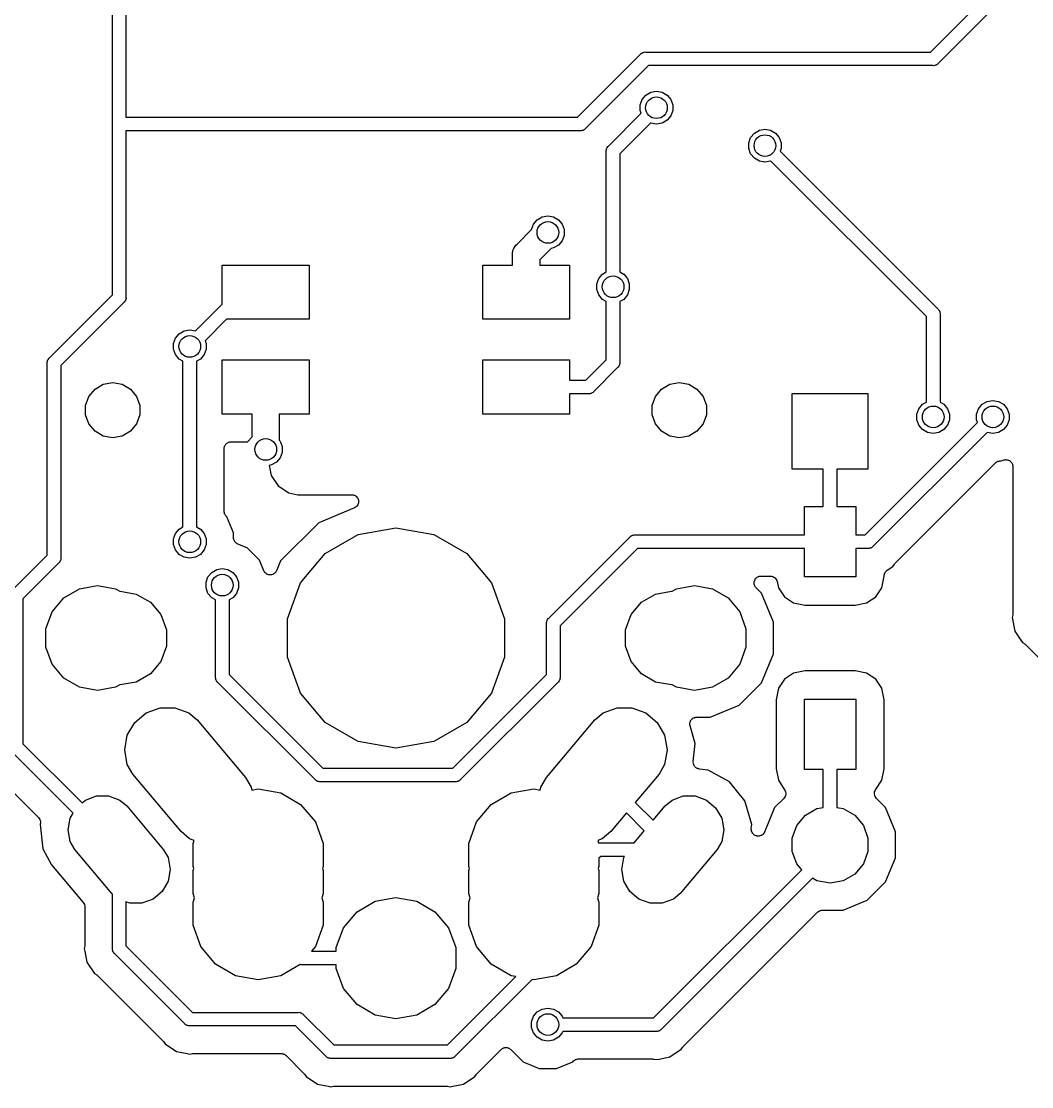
# Model space of a CAD drawing. Extents: x 61 to 194, y -153 to -61.
# Drawn here: x 101.1 to 119.71, y -118.64 to -99.01 of the extents above; entities that cross this region are included whole.
import ezdxf

# ---------------------------------------------------------------- set-up
doc = ezdxf.new("R2010")
doc.units = 0
doc.header["$MEASUREMENT"] = 0
doc.layers.add('BLACK', color=7, linetype='CONTINUOUS')

msp = doc.modelspace()

# ---------------------------------------------------------------- linework, layer by layer
at = {"layer": 'BLACK', "linetype": 'CONTINUOUS'}
for p, q in [((102.775, -100.878), (102.775, -97.2165)), ((103.025, -97.5018), (103.025, -100.775)), ((117.848, -99.575), (119.008, -98.4155)), ((119.076, -98.7003), (117.992, -99.7845)), ((111.348, -100.775), (112.508, -99.6155)), ((112.508, -99.6155), (112.518, -99.6028)), ((112.518, -99.6028), (112.533, -99.5945)), ((112.533, -99.5945), (112.546, -99.585)), ((112.546, -99.585), (112.552, -99.5835)), ((112.552, -99.5835), (112.557, -99.5807)), ((112.557, -99.5807), (112.573, -99.5778)), ((112.573, -99.5778), (112.589, -99.5736)), ((112.589, -99.5736), (112.605, -99.575)), ((112.605, -99.575), (117.848, -99.575)), ((112.652, -99.825), (111.492, -100.985)), ((117.895, -99.825), (112.652, -99.825)), ((117.911, -99.8264), (117.895, -99.825)), ((117.927, -99.8222), (117.911, -99.8264)), ((117.943, -99.8193), (117.927, -99.8222)), ((117.948, -99.8165), (117.943, -99.8193)), ((117.954, -99.815), (117.948, -99.8165)), ((117.967, -99.8055), (117.954, -99.815)), ((117.982, -99.7972), (117.967, -99.8055)), ((117.992, -99.7845), (117.982, -99.7972)), ((112.604, -100.367), (112.696, -100.314)), ((112.696, -100.314), (112.8, -100.295)), ((112.8, -100.295), (112.904, -100.314)), ((112.904, -100.314), (112.996, -100.367)), ((112.5, -100.547), (112.536, -100.448)), ((112.536, -100.448), (112.604, -100.367)), ((112.996, -100.367), (113.064, -100.448)), ((113.064, -100.448), (113.1, -100.547)), ((111.915, -101.308), (112.519, -100.704)), ((112.5, -100.653), (112.5, -100.547)), ((112.519, -100.704), (112.5, -100.653)), ((113.1, -100.653), (113.064, -100.752)), ((113.1, -100.547), (113.1, -100.653)), ((102.775, -100.889), (102.775, -100.878)), ((102.775, -100.878), (102.775, -100.878)), ((102.775, -104.048), (102.775, -100.889)), ((103.025, -100.775), (111.348, -100.775)), ((112.692, -100.884), (112.125, -101.452)), ((112.696, -100.886), (112.692, -100.884)), ((112.8, -100.905), (112.696, -100.886)), ((112.904, -100.886), (112.8, -100.905)), ((112.996, -100.833), (112.904, -100.886)), ((113.064, -100.752), (112.996, -100.833)), ((111.395, -101.025), (103.025, -101.025)), ((103.025, -101.025), (103.025, -104.095)), ((111.411, -101.026), (111.395, -101.025)), ((111.427, -101.022), (111.411, -101.026)), ((111.443, -101.019), (111.427, -101.022)), ((111.448, -101.016), (111.443, -101.019)), ((111.454, -101.015), (111.448, -101.016)), ((111.467, -101.006), (111.454, -101.015)), ((111.482, -100.997), (111.467, -101.006)), ((111.492, -100.985), (111.482, -100.997)), ((114.536, -101.148), (114.604, -101.067)), ((114.604, -101.067), (114.696, -101.014)), ((114.696, -101.014), (114.8, -100.995)), ((114.8, -100.995), (114.904, -101.014)), ((114.904, -101.014), (114.996, -101.067)), ((114.996, -101.067), (115.064, -101.148)), ((111.894, -101.333), (111.903, -101.318)), ((111.903, -101.318), (111.915, -101.308)), ((114.5, -101.247), (114.536, -101.148)), ((114.5, -101.353), (114.5, -101.247)), ((115.064, -101.148), (115.1, -101.247)), ((115.1, -101.247), (115.1, -101.353)), ((111.874, -101.389), (111.878, -101.373)), ((111.875, -101.405), (111.874, -101.389)), ((111.875, -103.626), (111.875, -101.405)), ((111.878, -101.373), (111.881, -101.357)), ((111.881, -101.357), (111.884, -101.352)), ((111.884, -101.352), (111.885, -101.346)), ((111.885, -101.346), (111.894, -101.333)), ((112.125, -101.452), (112.125, -103.626)), ((114.536, -101.452), (114.5, -101.353)), ((114.604, -101.533), (114.536, -101.452)), ((115.1, -101.353), (115.081, -101.404)), ((115.081, -101.404), (117.985, -104.308)), ((114.696, -101.586), (114.604, -101.533)), ((114.8, -101.605), (114.696, -101.586)), ((114.904, -101.586), (114.8, -101.605)), ((114.908, -101.584), (114.904, -101.586)), ((117.775, -104.452), (114.908, -101.584)), ((110.536, -102.748), (110.604, -102.667)), ((110.604, -102.667), (110.696, -102.614)), ((110.696, -102.614), (110.8, -102.595)), ((110.8, -102.595), (110.904, -102.614)), ((110.904, -102.614), (110.996, -102.667)), ((110.996, -102.667), (111.064, -102.748)), ((110.231, -103.116), (110.5, -102.846)), ((110.5, -102.846), (110.536, -102.748)), ((111.064, -102.748), (111.1, -102.847)), ((111.1, -102.847), (111.1, -102.953)), ((111.064, -103.052), (110.996, -103.133)), ((111.1, -102.953), (111.064, -103.052)), ((110.147, -103.278), (110.156, -103.246)), ((110.15, -103.311), (110.147, -103.278)), ((110.156, -103.246), (110.161, -103.213)), ((110.161, -103.213), (110.167, -103.204)), ((110.167, -103.204), (110.17, -103.193)), ((110.17, -103.193), (110.189, -103.166)), ((110.189, -103.166), (110.206, -103.137)), ((110.206, -103.137), (110.231, -103.116)), ((110.859, -103.194), (110.65, -103.404)), ((110.904, -103.186), (110.859, -103.194)), ((110.996, -103.133), (110.904, -103.186)), ((110.15, -103.5), (110.15, -103.311)), ((110.65, -103.404), (110.65, -103.5)), ((104.8, -104.223), (104.8, -103.5)), ((104.8, -103.5), (106.4, -103.5)), ((106.4, -103.5), (106.4, -104.5)), ((109.6, -104.5), (109.6, -103.5)), ((109.6, -103.5), (110.15, -103.5)), ((110.65, -103.5), (111.2, -103.5)), ((111.2, -103.5), (111.2, -104.5)), ((111.736, -103.748), (111.804, -103.667)), ((111.804, -103.667), (111.875, -103.626)), ((112.125, -103.626), (112.196, -103.667)), ((112.196, -103.667), (112.264, -103.748)), ((111.7, -103.847), (111.736, -103.748)), ((111.7, -103.953), (111.7, -103.847)), ((112.264, -103.748), (112.3, -103.847)), ((112.3, -103.847), (112.3, -103.953)), ((101.615, -105.208), (102.775, -104.048)), ((111.736, -104.052), (111.7, -103.953)), ((111.804, -104.133), (111.736, -104.052)), ((112.264, -104.052), (112.196, -104.133)), ((112.3, -103.953), (112.264, -104.052)), ((102.985, -104.192), (101.825, -105.352)), ((102.997, -104.182), (102.985, -104.192)), ((103.006, -104.167), (102.997, -104.182)), ((103.015, -104.154), (103.006, -104.167)), ((103.016, -104.148), (103.015, -104.154)), ((103.019, -104.143), (103.016, -104.148)), ((103.022, -104.127), (103.019, -104.143)), ((103.026, -104.111), (103.022, -104.127)), ((103.025, -104.095), (103.026, -104.111)), ((104.308, -104.716), (104.8, -104.223)), ((111.875, -104.174), (111.804, -104.133)), ((111.875, -105.248), (111.875, -104.174)), ((112.196, -104.133), (112.125, -104.174)), ((112.125, -104.174), (112.125, -105.295)), ((117.775, -106.026), (117.775, -104.452)), ((117.985, -104.308), (117.997, -104.318)), ((117.997, -104.318), (118.006, -104.333)), ((118.006, -104.333), (118.015, -104.346)), ((118.015, -104.346), (118.016, -104.352)), ((118.016, -104.352), (118.019, -104.357)), ((118.019, -104.357), (118.022, -104.373)), ((118.022, -104.373), (118.026, -104.389)), ((118.026, -104.389), (118.025, -104.405)), ((118.025, -104.405), (118.025, -106.026)), ((104.877, -104.5), (104.481, -104.896)), ((106.4, -104.5), (104.877, -104.5)), ((111.2, -104.5), (109.6, -104.5)), ((103.9, -104.947), (103.936, -104.848)), ((103.936, -104.848), (104.004, -104.767)), ((104.004, -104.767), (104.096, -104.714)), ((104.096, -104.714), (104.2, -104.695)), ((104.2, -104.695), (104.304, -104.714)), ((104.304, -104.714), (104.308, -104.716)), ((103.9, -105.053), (103.9, -104.947)), ((103.936, -105.152), (103.9, -105.053)), ((104.5, -105.053), (104.464, -105.152)), ((104.481, -104.896), (104.5, -104.947)), ((104.5, -104.947), (104.5, -105.053)), ((101.581, -105.257), (101.584, -105.252)), ((101.584, -105.252), (101.585, -105.246)), ((101.585, -105.246), (101.594, -105.233)), ((101.594, -105.233), (101.603, -105.218)), ((101.603, -105.218), (101.615, -105.208)), ((104.004, -105.233), (103.936, -105.152)), ((104.075, -105.274), (104.004, -105.233)), ((104.396, -105.233), (104.325, -105.274)), ((104.464, -105.152), (104.396, -105.233)), ((104.8, -106.25), (104.8, -105.25)), ((104.8, -105.25), (106.4, -105.25)), ((106.4, -105.25), (106.4, -106.25)), ((109.6, -106.25), (109.6, -105.25)), ((109.6, -105.25), (111.2, -105.25)), ((111.2, -105.25), (111.2, -105.625)), ((111.498, -105.625), (111.875, -105.248)), ((101.574, -105.289), (101.578, -105.273)), ((101.575, -105.305), (101.574, -105.289)), ((101.575, -108.848), (101.575, -105.305)), ((101.578, -105.273), (101.581, -105.257)), ((101.825, -105.352), (101.825, -108.895)), ((104.075, -108.326), (104.075, -105.274)), ((104.325, -105.274), (104.325, -108.326)), ((112.085, -105.392), (111.642, -105.835)), ((112.097, -105.382), (112.085, -105.392)), ((112.106, -105.367), (112.097, -105.382)), ((112.115, -105.354), (112.106, -105.367)), ((112.116, -105.348), (112.115, -105.354)), ((112.119, -105.343), (112.116, -105.348)), ((112.122, -105.327), (112.119, -105.343)), ((112.126, -105.311), (112.122, -105.327)), ((112.125, -105.295), (112.126, -105.311)), ((111.2, -105.625), (111.498, -105.625)), ((102.34, -105.921), (102.454, -105.786)), ((102.454, -105.786), (102.606, -105.698)), ((102.606, -105.698), (102.78, -105.667)), ((102.78, -105.667), (102.954, -105.698)), ((102.954, -105.698), (103.106, -105.786)), ((103.106, -105.786), (103.22, -105.921)), ((111.642, -105.835), (111.632, -105.847)), ((112.78, -105.921), (112.894, -105.786)), ((112.894, -105.786), (113.046, -105.698)), ((113.046, -105.698), (113.22, -105.667)), ((113.22, -105.667), (113.394, -105.698)), ((113.394, -105.698), (113.546, -105.786)), ((113.546, -105.786), (113.66, -105.921)), ((102.28, -106.087), (102.34, -105.921)), ((103.22, -105.921), (103.28, -106.087)), ((111.545, -105.875), (111.2, -105.875)), ((111.2, -105.875), (111.2, -106.25)), ((111.561, -105.876), (111.545, -105.875)), ((111.577, -105.872), (111.561, -105.876)), ((111.593, -105.869), (111.577, -105.872)), ((111.598, -105.866), (111.593, -105.869)), ((111.604, -105.865), (111.598, -105.866)), ((111.617, -105.856), (111.604, -105.865)), ((111.632, -105.847), (111.617, -105.856)), ((112.72, -106.087), (112.78, -105.921)), ((113.66, -105.921), (113.72, -106.087)), ((115.301, -107.263), (115.301, -105.867)), ((115.301, -105.867), (116.698, -105.867)), ((116.698, -105.867), (116.698, -107.263)), ((117.704, -106.067), (117.775, -106.026)), ((118.025, -106.026), (118.096, -106.067)), ((118.804, -106.067), (118.896, -106.014)), ((118.896, -106.014), (119, -105.995)), ((119, -105.995), (119.104, -106.014)), ((119.104, -106.014), (119.196, -106.067)), ((102.28, -106.263), (102.28, -106.087)), ((103.28, -106.087), (103.28, -106.263)), ((112.72, -106.263), (112.72, -106.087)), ((113.72, -106.087), (113.72, -106.263)), ((117.6, -106.247), (117.636, -106.148)), ((117.636, -106.148), (117.704, -106.067)), ((118.096, -106.067), (118.164, -106.148)), ((118.164, -106.148), (118.2, -106.247)), ((118.7, -106.247), (118.736, -106.148)), ((118.736, -106.148), (118.804, -106.067)), ((119.196, -106.067), (119.264, -106.148)), ((119.264, -106.148), (119.3, -106.247)), ((102.34, -106.429), (102.28, -106.263)), ((102.454, -106.564), (102.34, -106.429)), ((103.22, -106.429), (103.106, -106.564)), ((103.28, -106.263), (103.22, -106.429)), ((105.35, -106.25), (104.8, -106.25)), ((105.35, -106.67), (105.35, -106.25)), ((106.4, -106.25), (105.85, -106.25)), ((105.85, -106.25), (105.85, -106.731)), ((111.2, -106.25), (109.6, -106.25)), ((112.78, -106.429), (112.72, -106.263)), ((112.894, -106.564), (112.78, -106.429)), ((113.66, -106.429), (113.546, -106.564)), ((113.72, -106.263), (113.66, -106.429)), ((116.648, -108.475), (118.719, -106.404)), ((117.6, -106.353), (117.6, -106.247)), ((117.636, -106.452), (117.6, -106.353)), ((118.2, -106.353), (118.164, -106.452)), ((118.2, -106.247), (118.2, -106.353)), ((118.7, -106.353), (118.7, -106.247)), ((118.719, -106.404), (118.7, -106.353)), ((119.3, -106.353), (119.264, -106.452)), ((119.3, -106.247), (119.3, -106.353)), ((102.606, -106.652), (102.454, -106.564)), ((103.106, -106.564), (102.954, -106.652)), ((113.046, -106.652), (112.894, -106.564)), ((113.546, -106.564), (113.394, -106.652)), ((118.892, -106.584), (116.792, -108.685)), ((117.704, -106.533), (117.636, -106.452)), ((117.796, -106.586), (117.704, -106.533)), ((117.9, -106.605), (117.796, -106.586)), ((118.004, -106.586), (117.9, -106.605)), ((118.096, -106.533), (118.004, -106.586)), ((118.164, -106.452), (118.096, -106.533)), ((118.896, -106.586), (118.892, -106.584)), ((119, -106.605), (118.896, -106.586)), ((119.104, -106.586), (119, -106.605)), ((119.196, -106.533), (119.104, -106.586)), ((119.264, -106.452), (119.196, -106.533)), ((102.78, -106.683), (102.606, -106.652)), ((102.954, -106.652), (102.78, -106.683)), ((104.846, -106.832), (104.85, -106.822)), ((104.85, -106.822), (104.857, -106.813)), ((104.857, -106.813), (104.863, -106.803)), ((104.863, -106.803), (104.871, -106.796)), ((104.871, -106.796), (104.878, -106.788)), ((104.878, -106.788), (104.888, -106.782)), ((104.888, -106.782), (104.896, -106.775)), ((104.896, -106.775), (104.907, -106.771)), ((104.907, -106.771), (104.917, -106.766)), ((104.917, -106.766), (104.928, -106.764)), ((104.928, -106.764), (104.938, -106.76)), ((104.938, -106.76), (104.949, -106.76)), ((104.949, -106.76), (104.96, -106.758)), ((104.96, -106.758), (105.262, -106.758)), ((105.262, -106.758), (105.35, -106.67)), ((105.85, -106.731), (105.864, -106.748)), ((105.864, -106.748), (105.9, -106.847)), ((113.22, -106.683), (113.046, -106.652)), ((113.394, -106.652), (113.22, -106.683)), ((104.833, -106.885), (104.835, -106.874)), ((104.833, -108.038), (104.833, -106.885)), ((104.835, -106.863), (104.839, -106.853)), ((104.835, -106.874), (104.835, -106.863)), ((104.839, -106.853), (104.841, -106.842)), ((104.841, -106.842), (104.846, -106.832)), ((105.9, -106.953), (105.864, -107.052)), ((105.9, -106.847), (105.9, -106.953)), ((105.704, -107.186), (105.664, -107.193)), ((105.664, -107.193), (105.701, -107.377)), ((105.796, -107.133), (105.704, -107.186)), ((105.864, -107.052), (105.796, -107.133)), ((117.201, -108.995), (119.05, -107.145)), ((119.05, -107.145), (119.055, -107.142)), ((119.055, -107.142), (119.058, -107.138)), ((119.058, -107.138), (119.073, -107.129)), ((119.073, -107.129), (119.086, -107.12)), ((119.086, -107.12), (119.092, -107.118)), ((119.092, -107.118), (119.096, -107.116)), ((119.096, -107.116), (119.113, -107.113)), ((119.113, -107.113), (119.129, -107.108)), ((119.129, -107.108), (119.134, -107.109)), ((119.134, -107.109), (119.14, -107.108)), ((119.14, -107.108), (119.161, -107.108)), ((119.161, -107.108), (119.191, -107.095)), ((119.191, -107.095), (119.205, -107.092)), ((119.205, -107.092), (119.218, -107.088)), ((119.218, -107.088), (119.226, -107.088)), ((119.226, -107.088), (119.234, -107.086)), ((119.234, -107.086), (119.248, -107.088)), ((119.248, -107.088), (119.262, -107.088)), ((119.262, -107.088), (119.27, -107.09)), ((119.27, -107.09), (119.278, -107.092)), ((119.278, -107.092), (119.29, -107.098)), ((119.29, -107.098), (119.304, -107.103)), ((119.304, -107.103), (119.31, -107.108)), ((119.31, -107.108), (119.317, -107.112)), ((119.317, -107.112), (119.327, -107.122)), ((119.327, -107.122), (119.337, -107.131)), ((119.337, -107.131), (119.341, -107.138)), ((119.341, -107.138), (119.347, -107.144)), ((119.347, -107.144), (119.352, -107.157)), ((119.352, -107.157), (119.359, -107.169)), ((119.359, -107.169), (119.361, -107.177)), ((119.361, -107.177), (119.364, -107.185)), ((119.364, -107.185), (119.365, -107.199)), ((119.365, -107.199), (119.367, -107.213)), ((119.367, -107.213), (119.367, -109.925)), ((105.701, -107.377), (105.83, -107.57)), ((115.875, -107.263), (115.301, -107.263)), ((115.875, -107.95), (115.875, -107.263)), ((116.698, -107.263), (116.125, -107.263)), ((116.125, -107.263), (116.125, -107.95)), ((105.83, -107.57), (106.023, -107.699)), ((106.023, -107.699), (106.193, -107.733)), ((106.193, -107.733), (107.186, -107.733)), ((107.186, -107.733), (107.205, -107.736)), ((107.205, -107.736), (107.224, -107.739)), ((107.224, -107.739), (107.227, -107.74)), ((107.227, -107.74), (107.23, -107.741)), ((107.23, -107.741), (107.246, -107.75)), ((107.246, -107.75), (107.263, -107.759)), ((107.263, -107.759), (107.265, -107.761)), ((107.265, -107.761), (107.268, -107.763)), ((107.268, -107.763), (107.28, -107.778)), ((107.28, -107.778), (107.293, -107.792)), ((107.293, -107.792), (107.294, -107.794)), ((107.294, -107.794), (107.296, -107.796)), ((107.296, -107.796), (107.303, -107.815)), ((107.235, -107.977), (106.579, -108.249)), ((107.251, -107.967), (107.235, -107.977)), ((107.268, -107.957), (107.251, -107.967)), ((107.27, -107.955), (107.268, -107.957)), ((107.272, -107.954), (107.27, -107.955)), ((107.284, -107.938), (107.272, -107.954)), ((107.296, -107.923), (107.284, -107.938)), ((107.297, -107.921), (107.296, -107.923)), ((107.299, -107.919), (107.297, -107.921)), ((107.305, -107.9), (107.299, -107.919)), ((107.303, -107.815), (107.31, -107.833)), ((107.311, -107.882), (107.305, -107.9)), ((107.31, -107.833), (107.31, -107.835)), ((107.31, -107.835), (107.311, -107.838)), ((107.311, -107.838), (107.311, -107.857)), ((107.311, -107.857), (107.312, -107.877)), ((107.312, -107.877), (107.311, -107.879)), ((107.311, -107.879), (107.311, -107.882)), ((115.525, -108.475), (115.525, -107.95)), ((115.525, -107.95), (115.875, -107.95)), ((116.125, -107.95), (116.475, -107.95)), ((116.475, -107.95), (116.475, -108.475)), ((104.834, -108.043), (104.833, -108.038)), ((104.833, -108.049), (104.834, -108.043)), ((104.838, -108.065), (104.833, -108.049)), ((104.841, -108.081), (104.838, -108.065)), ((104.843, -108.086), (104.841, -108.081)), ((104.845, -108.091), (104.843, -108.086)), ((104.854, -108.105), (104.845, -108.091)), ((104.863, -108.119), (104.854, -108.105)), ((104.867, -108.123), (104.863, -108.119)), ((104.87, -108.128), (104.867, -108.123)), ((104.885, -108.142), (104.87, -108.128)), ((105.008, -108.439), (104.885, -108.142)), ((103.936, -108.448), (104.004, -108.367)), ((104.004, -108.367), (104.075, -108.326)), ((104.325, -108.326), (104.396, -108.367)), ((104.396, -108.367), (104.464, -108.448)), ((106.579, -108.249), (105.874, -108.954)), ((107.305, -108.467), (108, -108.344)), ((108, -108.344), (108.695, -108.467)), ((103.9, -108.547), (103.936, -108.448)), ((103.9, -108.653), (103.9, -108.547)), ((104.464, -108.448), (104.5, -108.547)), ((104.5, -108.547), (104.5, -108.653)), ((105.008, -108.527), (105.008, -108.439)), ((105.009, -108.535), (105.008, -108.527)), ((105.009, -108.543), (105.009, -108.535)), ((105.013, -108.557), (105.009, -108.543)), ((105.016, -108.57), (105.013, -108.557)), ((105.02, -108.577), (105.016, -108.57)), ((105.022, -108.585), (105.02, -108.577)), ((105.031, -108.596), (105.022, -108.585)), ((106.695, -108.819), (107.305, -108.467)), ((108.695, -108.467), (109.305, -108.819)), ((110.815, -110.008), (112.308, -108.515)), ((112.308, -108.515), (112.318, -108.503)), ((112.318, -108.503), (112.333, -108.494)), ((112.333, -108.494), (112.346, -108.485)), ((112.346, -108.485), (112.352, -108.484)), ((112.352, -108.484), (112.357, -108.481)), ((112.357, -108.481), (112.373, -108.478)), ((112.373, -108.478), (112.389, -108.474)), ((112.389, -108.474), (112.405, -108.475)), ((112.405, -108.475), (115.525, -108.475)), ((116.475, -108.475), (116.648, -108.475)), ((103.936, -108.752), (103.9, -108.653)), ((104.004, -108.833), (103.936, -108.752)), ((104.464, -108.752), (104.396, -108.833)), ((104.5, -108.653), (104.464, -108.752)), ((105.038, -108.608), (105.031, -108.596)), ((105.044, -108.614), (105.038, -108.608)), ((105.049, -108.62), (105.044, -108.614)), ((105.061, -108.628), (105.049, -108.62)), ((105.072, -108.637), (105.061, -108.628)), ((105.079, -108.64), (105.072, -108.637)), ((105.086, -108.644), (105.079, -108.64)), ((105.258, -108.715), (105.086, -108.644)), ((105.485, -108.942), (105.258, -108.715)), ((112.452, -108.725), (111.025, -110.152)), ((115.525, -108.725), (112.452, -108.725)), ((115.525, -109.25), (115.525, -108.725)), ((116.695, -108.725), (116.475, -108.725)), ((116.475, -108.725), (116.475, -109.25)), ((116.711, -108.726), (116.695, -108.725)), ((116.727, -108.722), (116.711, -108.726)), ((116.743, -108.719), (116.727, -108.722)), ((116.748, -108.716), (116.743, -108.719)), ((116.754, -108.715), (116.748, -108.716)), ((116.767, -108.706), (116.754, -108.715)), ((116.782, -108.697), (116.767, -108.706)), ((116.792, -108.685), (116.782, -108.697)), ((100.915, -109.508), (101.575, -108.848)), ((101.797, -108.982), (101.785, -108.992)), ((101.806, -108.967), (101.797, -108.982)), ((101.815, -108.954), (101.806, -108.967)), ((101.816, -108.948), (101.815, -108.954)), ((101.819, -108.943), (101.816, -108.948)), ((101.822, -108.927), (101.819, -108.943)), ((101.826, -108.911), (101.822, -108.927)), ((101.825, -108.895), (101.826, -108.911)), ((104.096, -108.886), (104.004, -108.833)), ((104.2, -108.905), (104.096, -108.886)), ((104.304, -108.886), (104.2, -108.905)), ((104.396, -108.833), (104.304, -108.886)), ((105.565, -109.134), (105.485, -108.942)), ((105.874, -108.954), (105.799, -109.134)), ((106.241, -109.36), (106.695, -108.819)), ((109.305, -108.819), (109.759, -109.36)), ((101.785, -108.992), (101.125, -109.652)), ((104.536, -109.248), (104.604, -109.167)), ((104.604, -109.167), (104.696, -109.114)), ((104.696, -109.114), (104.8, -109.095)), ((104.8, -109.095), (104.904, -109.114)), ((104.904, -109.114), (104.996, -109.167)), ((104.996, -109.167), (105.064, -109.248)), ((105.573, -109.148), (105.565, -109.134)), ((105.581, -109.163), (105.573, -109.148)), ((105.585, -109.167), (105.581, -109.163)), ((105.588, -109.172), (105.585, -109.167)), ((105.601, -109.182), (105.588, -109.172)), ((105.776, -109.172), (105.762, -109.182)), ((105.779, -109.167), (105.776, -109.172)), ((105.783, -109.163), (105.779, -109.167)), ((105.79, -109.148), (105.783, -109.163)), ((105.799, -109.134), (105.79, -109.148)), ((117.003, -109.188), (117.012, -109.173)), ((117.012, -109.173), (117.02, -109.157)), ((117.02, -109.157), (117.023, -109.154)), ((117.023, -109.154), (117.025, -109.15)), ((117.025, -109.15), (117.039, -109.139)), ((117.039, -109.139), (117.052, -109.126)), ((117.052, -109.126), (117.156, -109.056)), ((117.156, -109.056), (117.185, -109.014)), ((117.185, -109.014), (117.193, -109.005)), ((117.193, -109.005), (117.201, -108.995)), ((104.5, -109.347), (104.536, -109.248)), ((104.5, -109.453), (104.5, -109.347)), ((105.064, -109.248), (105.1, -109.347)), ((105.1, -109.347), (105.1, -109.453)), ((105.614, -109.193), (105.601, -109.182)), ((105.619, -109.195), (105.614, -109.193)), ((105.623, -109.198), (105.619, -109.195)), ((105.639, -109.203), (105.623, -109.198)), ((105.654, -109.21), (105.639, -109.203)), ((105.66, -109.21), (105.654, -109.21)), ((105.665, -109.212), (105.66, -109.21)), ((105.682, -109.211), (105.665, -109.212)), ((105.698, -109.212), (105.682, -109.211)), ((105.704, -109.21), (105.698, -109.212)), ((105.709, -109.21), (105.704, -109.21)), ((105.725, -109.203), (105.709, -109.21)), ((105.741, -109.198), (105.725, -109.203)), ((105.745, -109.195), (105.741, -109.198)), ((105.75, -109.193), (105.745, -109.195)), ((105.762, -109.182), (105.75, -109.193)), ((106, -110.022), (106.241, -109.36)), ((109.759, -109.36), (110, -110.022)), ((114.6, -109.371), (114.601, -109.355)), ((114.601, -109.376), (114.6, -109.371)), ((114.601, -109.338), (114.603, -109.333)), ((114.601, -109.355), (114.601, -109.338)), ((114.601, -109.382), (114.601, -109.376)), ((114.603, -109.333), (114.604, -109.327)), ((114.604, -109.327), (114.611, -109.312)), ((114.611, -109.312), (114.617, -109.296)), ((114.617, -109.296), (114.62, -109.292)), ((114.62, -109.292), (114.622, -109.287)), ((114.622, -109.287), (114.634, -109.275)), ((114.634, -109.275), (114.645, -109.263)), ((114.645, -109.263), (114.65, -109.26)), ((114.65, -109.26), (114.654, -109.256)), ((114.654, -109.256), (114.669, -109.249)), ((114.669, -109.249), (114.683, -109.241)), ((114.683, -109.241), (114.689, -109.24)), ((114.689, -109.24), (114.694, -109.237)), ((114.694, -109.237), (114.71, -109.236)), ((114.71, -109.236), (114.727, -109.233)), ((114.727, -109.233), (114.899, -109.233)), ((114.899, -109.233), (114.92, -109.237)), ((114.92, -109.237), (114.94, -109.24)), ((114.94, -109.24), (114.941, -109.24)), ((114.941, -109.24), (114.943, -109.241)), ((114.943, -109.241), (114.961, -109.251)), ((114.961, -109.251), (114.979, -109.261)), ((114.979, -109.261), (114.98, -109.262)), ((114.98, -109.262), (114.981, -109.263)), ((114.981, -109.263), (114.994, -109.279)), ((114.994, -109.279), (115.008, -109.294)), ((115.008, -109.294), (115.009, -109.295)), ((115.009, -109.295), (115.009, -109.296)), ((115.009, -109.296), (115.016, -109.316)), ((115.016, -109.316), (115.024, -109.335)), ((115.024, -109.335), (115.046, -109.448)), ((116.475, -109.25), (115.525, -109.25)), ((116.954, -109.448), (116.995, -109.237)), ((116.995, -109.232), (116.999, -109.214)), ((116.995, -109.237), (116.995, -109.232)), ((116.999, -109.214), (117.001, -109.196)), ((117.001, -109.196), (117.002, -109.192)), ((117.002, -109.192), (117.003, -109.188)), ((101.88, -109.636), (102.17, -109.469)), ((102.17, -109.469), (102.5, -109.41)), ((102.5, -109.41), (102.83, -109.469)), ((102.83, -109.469), (102.909, -109.514)), ((102.909, -109.514), (102.92, -109.512)), ((102.92, -109.512), (103.215, -109.564)), ((103.215, -109.564), (103.475, -109.714)), ((104.536, -109.552), (104.5, -109.453)), ((104.604, -109.633), (104.536, -109.552)), ((105.064, -109.552), (104.996, -109.633)), ((105.1, -109.453), (105.064, -109.552)), ((112.525, -109.714), (112.785, -109.564)), ((112.785, -109.564), (113.08, -109.512)), ((113.08, -109.512), (113.091, -109.514)), ((113.091, -109.514), (113.17, -109.469)), ((113.17, -109.469), (113.5, -109.41)), ((113.5, -109.41), (113.83, -109.469)), ((113.83, -109.469), (114.12, -109.636)), ((114.607, -109.398), (114.601, -109.382)), ((114.611, -109.414), (114.607, -109.398)), ((114.615, -109.418), (114.611, -109.414)), ((114.617, -109.423), (114.615, -109.418)), ((114.627, -109.436), (114.617, -109.423)), ((114.637, -109.45), (114.627, -109.436)), ((114.736, -109.549), (114.637, -109.45)), ((114.958, -110.085), (114.736, -109.549)), ((115.046, -109.448), (115.159, -109.616)), ((116.841, -109.616), (116.954, -109.448)), ((101.125, -109.652), (101.125, -112.323)), ((101.665, -109.893), (101.88, -109.636)), ((103.475, -109.714), (103.667, -109.943)), ((104.675, -109.674), (104.604, -109.633)), ((104.675, -111.095), (104.675, -109.674)), ((104.996, -109.633), (104.925, -109.674)), ((104.925, -109.674), (104.925, -111.048)), ((112.333, -109.943), (112.525, -109.714)), ((114.12, -109.636), (114.335, -109.893)), ((115.159, -109.616), (115.327, -109.729)), ((115.327, -109.729), (115.538, -109.77)), ((115.538, -109.77), (116.462, -109.77)), ((116.462, -109.77), (116.673, -109.729)), ((116.673, -109.729), (116.841, -109.616)), ((101.55, -110.207), (101.665, -109.893)), ((103.667, -109.943), (103.77, -110.225)), ((112.23, -110.225), (112.333, -109.943)), ((114.335, -109.893), (114.45, -110.207)), ((119.365, -109.95), (119.355, -110)), ((119.367, -109.925), (119.365, -109.937)), ((119.365, -109.937), (119.365, -109.95)), ((106, -110.728), (106, -110.022)), ((110, -110.022), (110, -110.728)), ((110.774, -110.089), (110.778, -110.073)), ((110.775, -110.105), (110.774, -110.089)), ((110.775, -111.048), (110.775, -110.105)), ((110.778, -110.073), (110.781, -110.057)), ((110.781, -110.057), (110.784, -110.052)), ((110.784, -110.052), (110.785, -110.046)), ((110.785, -110.046), (110.794, -110.033)), ((110.794, -110.033), (110.803, -110.018)), ((110.803, -110.018), (110.815, -110.008)), ((111.025, -110.152), (111.025, -111.095)), ((114.958, -110.665), (114.958, -110.085)), ((119.355, -110), (119.404, -110.247)), ((101.55, -110.543), (101.55, -110.207)), ((103.77, -110.225), (103.77, -110.525)), ((112.23, -110.525), (112.23, -110.225)), ((114.45, -110.207), (114.45, -110.543)), ((119.404, -110.247), (119.515, -110.414)), ((101.665, -110.857), (101.55, -110.543)), ((103.77, -110.525), (103.667, -110.807)), ((112.333, -110.807), (112.23, -110.525)), ((114.45, -110.543), (114.335, -110.857)), ((119.515, -110.414), (119.544, -110.456)), ((119.544, -110.456), (119.586, -110.485)), ((119.586, -110.485), (119.595, -110.493)), ((119.595, -110.493), (119.605, -110.501)), ((119.605, -110.501), (120.412, -111.308)), ((106.241, -111.39), (106, -110.728)), ((110, -110.728), (109.759, -111.39)), ((114.736, -111.201), (114.958, -110.665)), ((101.88, -111.114), (101.665, -110.857)), ((103.667, -110.807), (103.475, -111.036)), ((112.525, -111.036), (112.333, -110.807)), ((114.335, -110.857), (114.12, -111.114)), ((102.17, -111.281), (101.88, -111.114)), ((103.475, -111.036), (103.215, -111.186)), ((104.674, -111.111), (104.675, -111.095)), ((104.678, -111.127), (104.674, -111.111)), ((104.681, -111.143), (104.678, -111.127)), ((104.684, -111.148), (104.681, -111.143)), ((104.925, -111.048), (106.652, -112.775)), ((109.048, -112.775), (110.775, -111.048)), ((111.019, -111.143), (111.016, -111.148)), ((111.022, -111.127), (111.019, -111.143)), ((111.026, -111.111), (111.022, -111.127)), ((111.025, -111.095), (111.026, -111.111)), ((112.785, -111.186), (112.525, -111.036)), ((114.12, -111.114), (113.83, -111.281)), ((115.159, -111.134), (115.046, -111.302)), ((115.327, -111.021), (115.159, -111.134)), ((115.538, -110.98), (115.327, -111.021)), ((116.462, -110.98), (115.538, -110.98)), ((116.673, -111.021), (116.462, -110.98)), ((116.841, -111.134), (116.673, -111.021)), ((116.954, -111.302), (116.841, -111.134)), ((102.5, -111.34), (102.17, -111.281)), ((102.83, -111.281), (102.5, -111.34)), ((102.909, -111.236), (102.83, -111.281)), ((102.92, -111.238), (102.909, -111.236)), ((103.215, -111.186), (102.92, -111.238)), ((104.685, -111.154), (104.684, -111.148)), ((104.694, -111.167), (104.685, -111.154)), ((104.703, -111.182), (104.694, -111.167)), ((104.715, -111.192), (104.703, -111.182)), ((106.508, -112.985), (104.715, -111.192)), ((110.985, -111.192), (109.192, -112.985)), ((110.997, -111.182), (110.985, -111.192)), ((111.006, -111.167), (110.997, -111.182)), ((111.015, -111.154), (111.006, -111.167)), ((111.016, -111.148), (111.015, -111.154)), ((113.08, -111.238), (112.785, -111.186)), ((113.091, -111.236), (113.08, -111.238)), ((113.17, -111.281), (113.091, -111.236)), ((113.5, -111.34), (113.17, -111.281)), ((113.83, -111.281), (113.5, -111.34)), ((114.326, -111.611), (114.736, -111.201)), ((115.046, -111.302), (115.005, -111.513)), ((116.995, -111.513), (116.954, -111.302)), ((106.695, -111.931), (106.241, -111.39)), ((109.759, -111.39), (109.305, -111.931)), ((115.005, -111.513), (115.005, -112.787)), ((115.525, -112.8), (115.525, -111.5)), ((115.525, -111.5), (116.475, -111.5)), ((116.475, -111.5), (116.475, -112.8)), ((116.995, -112.787), (116.995, -111.513)), ((103.395, -111.755), (103.652, -111.661)), ((103.652, -111.661), (103.925, -111.661)), ((103.925, -111.661), (104.182, -111.755)), ((111.818, -111.755), (112.075, -111.661)), ((112.075, -111.661), (112.348, -111.661)), ((112.348, -111.661), (112.605, -111.755)), ((113.79, -111.833), (114.326, -111.611)), ((103.049, -112.167), (103.185, -111.93)), ((103.185, -111.93), (103.395, -111.755)), ((104.182, -111.755), (104.338, -111.886)), ((104.338, -111.886), (105.229, -112.948)), ((110.771, -112.948), (111.662, -111.886)), ((111.662, -111.886), (111.818, -111.755)), ((112.605, -111.755), (112.815, -111.93)), ((112.815, -111.93), (112.951, -112.167)), ((113.417, -111.938), (113.422, -111.924)), ((113.422, -111.924), (113.425, -111.909)), ((113.425, -111.909), (113.429, -111.903)), ((113.429, -111.903), (113.432, -111.896)), ((113.432, -111.896), (113.441, -111.885)), ((113.441, -111.885), (113.45, -111.872)), ((113.45, -111.872), (113.455, -111.868)), ((113.455, -111.868), (113.46, -111.863)), ((113.46, -111.863), (113.473, -111.855)), ((113.473, -111.855), (113.485, -111.846)), ((113.485, -111.846), (113.492, -111.844)), ((113.492, -111.844), (113.498, -111.841)), ((113.498, -111.841), (113.513, -111.838)), ((113.513, -111.838), (113.528, -111.834)), ((113.528, -111.834), (113.535, -111.834)), ((113.535, -111.834), (113.542, -111.833)), ((113.542, -111.833), (113.79, -111.833)), ((107.305, -112.283), (106.695, -111.931)), ((109.305, -111.931), (108.695, -112.283)), ((113.415, -111.952), (113.417, -111.945)), ((113.417, -111.967), (113.415, -111.952)), ((113.417, -111.945), (113.417, -111.938)), ((113.417, -111.982), (113.417, -111.967)), ((113.419, -111.989), (113.417, -111.982)), ((113.42, -111.996), (113.419, -111.989)), ((113.515, -112.322), (113.42, -111.996)), ((101.125, -112.323), (102.215, -113.414)), ((103.001, -112.436), (103.049, -112.167)), ((108, -112.406), (107.305, -112.283)), ((108.695, -112.283), (108, -112.406)), ((112.951, -112.167), (112.999, -112.436)), ((113.479, -112.652), (113.515, -112.322)), ((102.051, -113.603), (100.915, -112.467)), ((103.049, -112.705), (103.001, -112.436)), ((112.999, -112.436), (112.951, -112.705)), ((103.151, -112.882), (103.049, -112.705)), ((112.951, -112.705), (112.849, -112.882)), ((113.478, -112.674), (113.48, -112.663)), ((113.481, -112.685), (113.478, -112.674)), ((113.48, -112.663), (113.479, -112.652)), ((113.482, -112.696), (113.481, -112.685)), ((113.486, -112.706), (113.482, -112.696)), ((113.489, -112.717), (113.486, -112.706)), ((100.605, -112.876), (101.412, -113.683)), ((104.042, -113.944), (103.151, -112.882)), ((106.652, -112.775), (109.048, -112.775)), ((112.849, -112.882), (112.409, -113.407)), ((113.495, -112.726), (113.489, -112.717)), ((113.499, -112.736), (113.495, -112.726)), ((113.507, -112.744), (113.499, -112.736)), ((113.513, -112.753), (113.507, -112.744)), ((113.522, -112.76), (113.513, -112.753)), ((113.53, -112.768), (113.522, -112.76)), ((113.54, -112.773), (113.53, -112.768)), ((113.549, -112.779), (113.54, -112.773)), ((113.56, -112.782), (113.549, -112.779)), ((113.57, -112.787), (113.56, -112.782)), ((113.581, -112.789), (113.57, -112.787)), ((113.591, -112.792), (113.581, -112.789)), ((113.753, -112.809), (113.591, -112.792)), ((114.148, -113.026), (113.753, -112.809)), ((115.005, -112.787), (115.046, -112.998)), ((115.875, -112.8), (115.525, -112.8)), ((115.875, -113.498), (115.875, -112.8)), ((116.475, -112.8), (116.125, -112.8)), ((116.125, -112.8), (116.125, -113.498)), ((116.954, -112.998), (116.995, -112.787)), ((105.229, -112.948), (105.331, -113.125)), ((106.518, -112.997), (106.508, -112.985)), ((106.533, -113.006), (106.518, -112.997)), ((106.546, -113.015), (106.533, -113.006)), ((106.552, -113.016), (106.546, -113.015)), ((106.557, -113.019), (106.552, -113.016)), ((106.573, -113.022), (106.557, -113.019)), ((106.589, -113.026), (106.573, -113.022)), ((106.605, -113.025), (106.589, -113.026)), ((109.095, -113.025), (106.605, -113.025)), ((109.111, -113.026), (109.095, -113.025)), ((109.127, -113.022), (109.111, -113.026)), ((109.143, -113.019), (109.127, -113.022)), ((109.148, -113.016), (109.143, -113.019)), ((109.154, -113.015), (109.148, -113.016)), ((109.167, -113.006), (109.154, -113.015)), ((109.182, -112.997), (109.167, -113.006)), ((109.192, -112.985), (109.182, -112.997)), ((110.669, -113.125), (110.771, -112.948)), ((114.43, -113.378), (114.148, -113.026)), ((115.046, -112.998), (115.162, -113.172)), ((116.838, -113.172), (116.954, -112.998)), ((102.277, -113.362), (102.484, -113.286)), ((102.484, -113.286), (102.705, -113.286)), ((102.705, -113.286), (102.912, -113.362)), ((105.331, -113.125), (105.341, -113.178)), ((105.341, -113.178), (105.46, -113.156)), ((105.46, -113.156), (105.877, -113.23)), ((105.877, -113.23), (106.243, -113.442)), ((109.757, -113.442), (110.123, -113.23)), ((110.123, -113.23), (110.54, -113.156)), ((110.54, -113.156), (110.659, -113.178)), ((110.659, -113.178), (110.669, -113.125)), ((113.088, -113.362), (113.295, -113.286)), ((113.295, -113.286), (113.516, -113.286)), ((113.516, -113.286), (113.723, -113.362)), ((115.171, -113.298), (115.158, -113.315)), ((115.162, -113.172), (115.171, -113.191)), ((115.171, -113.191), (115.18, -113.209)), ((115.172, -113.296), (115.171, -113.297)), ((115.171, -113.297), (115.171, -113.298)), ((115.177, -113.276), (115.172, -113.296)), ((115.183, -113.256), (115.177, -113.276)), ((115.18, -113.209), (115.18, -113.211)), ((115.18, -113.211), (115.18, -113.212)), ((115.18, -113.212), (115.182, -113.233)), ((115.182, -113.233), (115.183, -113.253)), ((115.183, -113.253), (115.183, -113.255)), ((115.183, -113.255), (115.183, -113.256)), ((116.817, -113.253), (116.818, -113.233)), ((116.817, -113.255), (116.817, -113.253)), ((116.817, -113.256), (116.817, -113.255)), ((116.823, -113.276), (116.817, -113.256)), ((116.818, -113.233), (116.82, -113.212)), ((116.82, -113.209), (116.829, -113.191)), ((116.82, -113.211), (116.82, -113.209)), ((116.82, -113.212), (116.82, -113.211)), ((116.828, -113.296), (116.823, -113.276)), ((116.829, -113.297), (116.828, -113.296)), ((116.829, -113.191), (116.838, -113.172)), ((116.829, -113.298), (116.829, -113.297)), ((116.841, -113.315), (116.829, -113.298)), ((102.215, -113.414), (102.277, -113.362)), ((102.912, -113.362), (103.038, -113.468)), ((103.038, -113.468), (103.719, -114.279)), ((106.243, -113.442), (106.515, -113.766)), ((109.485, -113.766), (109.757, -113.442)), ((112.409, -113.407), (112.737, -113.735)), ((112.737, -113.735), (112.962, -113.468)), ((112.962, -113.468), (113.088, -113.362)), ((113.723, -113.362), (113.891, -113.503)), ((114.556, -113.81), (114.43, -113.378)), ((115.147, -113.332), (114.977, -113.502)), ((115.158, -113.315), (115.147, -113.332)), ((115.757, -113.518), (115.875, -113.498)), ((116.125, -113.498), (116.243, -113.518)), ((116.853, -113.332), (116.841, -113.315)), ((117.023, -113.502), (116.853, -113.332)), ((101.412, -113.683), (101.413, -113.684)), ((101.413, -113.684), (101.414, -113.685)), ((101.414, -113.685), (101.426, -113.702)), ((101.96, -113.911), (101.998, -113.694)), ((101.998, -113.694), (102.051, -113.603)), ((112.248, -113.599), (111.958, -113.944)), ((112.576, -113.927), (112.248, -113.599)), ((113.891, -113.503), (114.002, -113.694)), ((114.002, -113.694), (114.04, -113.911)), ((114.977, -113.502), (114.791, -113.951)), ((115.386, -113.83), (115.544, -113.642)), ((115.544, -113.642), (115.757, -113.518)), ((116.243, -113.518), (116.456, -113.642)), ((116.456, -113.642), (116.614, -113.83)), ((117.206, -113.945), (117.023, -113.502)), ((101.426, -113.702), (101.438, -113.719)), ((101.438, -113.719), (101.438, -113.72)), ((101.438, -113.72), (101.439, -113.721)), ((101.439, -113.721), (101.444, -113.741)), ((101.444, -113.741), (101.449, -113.761)), ((101.445, -113.808), (101.444, -113.81)), ((101.444, -113.81), (101.493, -114.259)), ((101.447, -113.785), (101.445, -113.805)), ((101.445, -113.805), (101.445, -113.807)), ((101.445, -113.807), (101.445, -113.808)), ((101.449, -113.764), (101.447, -113.785)), ((101.449, -113.761), (101.449, -113.763)), ((101.449, -113.763), (101.449, -113.764)), ((106.515, -113.766), (106.66, -114.163)), ((109.34, -114.163), (109.485, -113.766)), ((114.547, -113.896), (114.548, -113.892)), ((114.548, -113.888), (114.556, -113.81)), ((114.548, -113.892), (114.548, -113.888)), ((115.301, -114.062), (115.386, -113.83)), ((116.614, -113.83), (116.698, -114.062)), ((101.998, -114.128), (101.96, -113.911)), ((104.198, -114.075), (104.042, -113.944)), ((104.281, -114.105), (104.198, -114.075)), ((111.802, -114.075), (111.719, -114.105)), ((111.958, -113.944), (111.802, -114.075)), ((112.389, -114.15), (112.576, -113.927)), ((114.04, -113.911), (114.002, -114.128)), ((114.549, -113.914), (114.547, -113.896)), ((114.55, -113.932), (114.549, -113.914)), ((114.552, -113.936), (114.55, -113.932)), ((114.553, -113.94), (114.552, -113.936)), ((114.561, -113.956), (114.553, -113.94)), ((114.568, -113.973), (114.561, -113.956)), ((114.571, -113.976), (114.568, -113.973)), ((114.573, -113.979), (114.571, -113.976)), ((114.586, -113.991), (114.573, -113.979)), ((114.599, -114.004), (114.586, -113.991)), ((114.603, -114.006), (114.599, -114.004)), ((114.606, -114.009), (114.603, -114.006)), ((114.622, -114.016), (114.606, -114.009)), ((114.638, -114.024), (114.622, -114.016)), ((114.642, -114.024), (114.638, -114.024)), ((114.646, -114.026), (114.642, -114.024)), ((114.664, -114.027), (114.646, -114.026)), ((114.682, -114.029), (114.664, -114.027)), ((114.686, -114.028), (114.682, -114.029)), ((114.69, -114.028), (114.686, -114.028)), ((114.708, -114.022), (114.69, -114.028)), ((114.725, -114.018), (114.708, -114.022)), ((114.728, -114.016), (114.725, -114.018)), ((114.733, -114.015), (114.728, -114.016)), ((114.747, -114.004), (114.733, -114.015)), ((114.762, -113.994), (114.747, -114.004)), ((114.764, -113.99), (114.762, -113.994)), ((114.767, -113.988), (114.764, -113.99)), ((114.777, -113.973), (114.767, -113.988)), ((114.788, -113.958), (114.777, -113.973)), ((114.789, -113.954), (114.788, -113.958)), ((114.791, -113.951), (114.789, -113.954)), ((115.301, -114.308), (115.301, -114.062)), ((116.698, -114.062), (116.698, -114.308)), ((117.206, -114.425), (117.206, -113.945)), ((101.493, -114.259), (101.655, -114.554)), ((102.081, -114.271), (101.998, -114.128)), ((102.762, -115.082), (102.081, -114.271)), ((103.719, -114.279), (103.802, -114.422)), ((104.26, -114.163), (104.281, -114.105)), ((104.26, -114.587), (104.26, -114.163)), ((106.66, -114.163), (106.66, -114.587)), ((109.34, -114.587), (109.34, -114.163)), ((111.719, -114.105), (111.735, -114.15)), ((111.735, -114.15), (112.389, -114.15)), ((113.919, -114.271), (113.238, -115.082)), ((114.002, -114.128), (113.919, -114.271)), ((103.802, -114.422), (103.84, -114.639)), ((111.772, -114.4), (111.74, -114.432)), ((111.74, -114.432), (111.74, -114.587)), ((112.211, -114.4), (111.772, -114.4)), ((112.16, -114.639), (112.198, -114.422)), ((112.198, -114.422), (112.211, -114.4)), ((115.386, -114.54), (115.301, -114.308)), ((116.698, -114.308), (116.614, -114.54)), ((117.023, -114.868), (117.206, -114.425)), ((101.655, -114.554), (102.237, -115.248)), ((103.84, -114.639), (103.802, -114.856)), ((104.274, -114.625), (104.26, -114.587)), ((104.26, -114.663), (104.274, -114.625)), ((104.26, -115.087), (104.26, -114.663)), ((106.66, -114.587), (106.646, -114.625)), ((106.646, -114.625), (106.66, -114.663)), ((106.66, -114.663), (106.66, -115.087)), ((109.354, -114.625), (109.34, -114.587)), ((109.34, -114.663), (109.354, -114.625)), ((109.34, -115.087), (109.34, -114.663)), ((111.74, -114.587), (111.726, -114.625)), ((111.726, -114.625), (111.74, -114.663)), ((111.74, -114.663), (111.74, -115.087)), ((112.198, -114.856), (112.16, -114.639)), ((112.748, -117.375), (115.476, -114.647)), ((115.476, -114.647), (115.386, -114.54)), ((116.614, -114.54), (116.456, -114.728)), ((103.802, -114.856), (103.691, -115.047)), ((112.309, -115.047), (112.198, -114.856)), ((115.674, -114.803), (112.892, -117.585)), ((115.757, -114.852), (115.674, -114.803)), ((116, -114.894), (115.757, -114.852)), ((116.243, -114.852), (116, -114.894)), ((116.456, -114.728), (116.243, -114.852)), ((116.683, -115.208), (117.023, -114.868)), ((103.691, -115.047), (103.523, -115.188)), ((112.477, -115.188), (112.309, -115.047)), ((102.237, -115.248), (102.259, -115.286)), ((102.775, -115.094), (102.762, -115.082)), ((102.775, -116.095), (102.775, -115.094)), ((103.095, -115.264), (103.025, -115.238)), ((103.025, -115.238), (103.025, -116.048)), ((103.316, -115.264), (103.095, -115.264)), ((103.523, -115.188), (103.316, -115.264)), ((104.289, -115.165), (104.26, -115.087)), ((104.26, -115.243), (104.289, -115.165)), ((104.26, -115.667), (104.26, -115.243)), ((106.66, -115.087), (106.631, -115.165)), ((106.631, -115.165), (106.66, -115.243)), ((106.66, -115.243), (106.66, -115.667)), ((107.282, -115.419), (107.618, -115.225)), ((107.618, -115.225), (108, -115.158)), ((108, -115.158), (108.382, -115.225)), ((108.382, -115.225), (108.718, -115.419)), ((109.369, -115.165), (109.34, -115.087)), ((109.34, -115.243), (109.369, -115.165)), ((109.34, -115.667), (109.34, -115.243)), ((111.74, -115.087), (111.711, -115.165)), ((111.711, -115.165), (111.74, -115.243)), ((111.74, -115.243), (111.74, -115.667)), ((112.684, -115.264), (112.477, -115.188)), ((112.905, -115.264), (112.684, -115.264)), ((113.112, -115.188), (112.905, -115.264)), ((113.238, -115.082), (113.112, -115.188)), ((116.24, -115.391), (116.683, -115.208)), ((102.259, -115.286), (102.264, -115.31)), ((102.264, -115.31), (102.267, -115.329)), ((102.267, -115.329), (102.267, -116.025)), ((107.033, -115.717), (107.282, -115.419)), ((108.718, -115.419), (108.967, -115.717)), ((113.301, -117.895), (115.767, -115.429)), ((115.767, -115.429), (115.771, -115.425)), ((115.771, -115.425), (115.775, -115.421)), ((115.775, -115.421), (115.789, -115.413)), ((115.789, -115.413), (115.803, -115.403)), ((115.803, -115.403), (115.808, -115.402)), ((115.808, -115.402), (115.813, -115.399)), ((115.813, -115.399), (115.829, -115.396)), ((115.829, -115.396), (115.845, -115.392)), ((115.845, -115.392), (115.851, -115.392)), ((115.851, -115.392), (115.856, -115.391)), ((115.856, -115.391), (116.24, -115.391)), ((104.405, -116.064), (104.26, -115.667)), ((106.66, -115.667), (106.515, -116.064)), ((106.9, -116.081), (107.033, -115.717)), ((108.967, -115.717), (109.1, -116.081)), ((109.485, -116.064), (109.34, -115.667)), ((111.74, -115.667), (111.595, -116.064)), ((102.265, -116.05), (102.255, -116.1)), ((102.267, -116.025), (102.265, -116.037)), ((102.265, -116.037), (102.265, -116.05)), ((103.025, -116.048), (104.252, -117.275)), ((102.255, -116.1), (102.265, -116.15)), ((102.265, -116.15), (102.265, -116.15)), ((102.265, -116.15), (102.304, -116.347)), ((102.774, -116.111), (102.775, -116.095)), ((102.778, -116.127), (102.774, -116.111)), ((102.781, -116.143), (102.778, -116.127)), ((102.784, -116.148), (102.781, -116.143)), ((102.785, -116.154), (102.784, -116.148)), ((102.794, -116.167), (102.785, -116.154)), ((102.803, -116.182), (102.794, -116.167)), ((102.815, -116.192), (102.803, -116.182)), ((104.108, -117.485), (102.815, -116.192)), ((104.677, -116.388), (104.405, -116.064)), ((106.515, -116.064), (106.443, -116.15)), ((106.443, -116.15), (106.9, -116.15)), ((106.9, -116.15), (106.9, -116.081)), ((109.1, -116.081), (109.1, -116.469)), ((109.757, -116.388), (109.485, -116.064)), ((111.595, -116.064), (111.323, -116.388)), ((102.304, -116.347), (102.444, -116.556)), ((105.043, -116.6), (104.677, -116.388)), ((106.235, -116.393), (105.877, -116.6)), ((106.237, -116.394), (106.235, -116.393)), ((106.253, -116.397), (106.237, -116.394)), ((106.269, -116.401), (106.253, -116.397)), ((106.285, -116.4), (106.269, -116.401)), ((106.9, -116.4), (106.285, -116.4)), ((106.9, -116.469), (106.9, -116.4)), ((110.123, -116.6), (109.757, -116.388)), ((111.323, -116.388), (110.957, -116.6)), ((102.444, -116.556), (102.486, -116.585)), ((102.486, -116.585), (102.495, -116.593)), ((102.495, -116.593), (102.505, -116.601)), ((102.505, -116.601), (103.699, -117.795)), ((105.46, -116.674), (105.043, -116.6)), ((105.877, -116.6), (105.46, -116.674)), ((107.033, -116.833), (106.9, -116.469)), ((108.948, -117.875), (110.208, -116.615)), ((109.1, -116.469), (108.967, -116.833)), ((110.208, -116.615), (110.123, -116.6)), ((110.957, -116.6), (110.54, -116.674)), ((107.282, -117.131), (107.033, -116.833)), ((108.967, -116.833), (108.718, -117.131)), ((110.509, -116.668), (109.092, -118.085)), ((110.54, -116.674), (110.509, -116.668)), ((107.618, -117.325), (107.282, -117.131)), ((108.718, -117.131), (108.382, -117.325)), ((110.604, -117.267), (110.696, -117.214)), ((110.696, -117.214), (110.8, -117.195)), ((110.8, -117.195), (110.904, -117.214)), ((110.904, -117.214), (110.996, -117.267)), ((104.252, -117.275), (106.195, -117.275)), ((106.195, -117.275), (106.211, -117.274)), ((106.211, -117.274), (106.227, -117.278)), ((106.227, -117.278), (106.243, -117.281)), ((106.243, -117.281), (106.248, -117.284)), ((106.248, -117.284), (106.254, -117.285)), ((106.254, -117.285), (106.267, -117.294)), ((106.267, -117.294), (106.282, -117.303)), ((106.282, -117.303), (106.292, -117.315)), ((106.292, -117.315), (106.852, -117.875)), ((108, -117.392), (107.618, -117.325)), ((108.382, -117.325), (108, -117.392)), ((110.5, -117.447), (110.536, -117.348)), ((110.536, -117.348), (110.604, -117.267)), ((110.996, -117.267), (111.064, -117.348)), ((111.064, -117.348), (111.074, -117.375)), ((111.074, -117.375), (112.748, -117.375)), ((104.118, -117.497), (104.108, -117.485)), ((104.133, -117.506), (104.118, -117.497)), ((104.146, -117.515), (104.133, -117.506)), ((104.152, -117.516), (104.146, -117.515)), ((104.157, -117.519), (104.152, -117.516)), ((104.173, -117.522), (104.157, -117.519)), ((104.189, -117.526), (104.173, -117.522)), ((104.205, -117.525), (104.189, -117.526)), ((106.148, -117.525), (104.205, -117.525)), ((106.708, -118.085), (106.148, -117.525)), ((110.5, -117.553), (110.5, -117.447)), ((110.536, -117.652), (110.5, -117.553)), ((111.074, -117.625), (111.064, -117.652)), ((112.795, -117.625), (111.074, -117.625)), ((112.811, -117.626), (112.795, -117.625)), ((112.827, -117.622), (112.811, -117.626)), ((112.843, -117.619), (112.827, -117.622)), ((112.848, -117.616), (112.843, -117.619)), ((112.854, -117.615), (112.848, -117.616)), ((112.867, -117.606), (112.854, -117.615)), ((112.882, -117.597), (112.867, -117.606)), ((112.892, -117.585), (112.882, -117.597)), ((103.699, -117.795), (103.707, -117.805)), ((103.707, -117.805), (103.715, -117.814)), ((103.715, -117.814), (103.744, -117.856)), ((110.604, -117.733), (110.536, -117.652)), ((110.696, -117.786), (110.604, -117.733)), ((110.8, -117.805), (110.696, -117.786)), ((110.904, -117.786), (110.8, -117.805)), ((110.996, -117.733), (110.904, -117.786)), ((111.064, -117.652), (110.996, -117.733)), ((103.744, -117.856), (103.953, -117.996)), ((103.953, -117.996), (104.15, -118.035)), ((106.852, -117.875), (108.948, -117.875)), ((109.501, -118.395), (109.936, -117.959)), ((109.936, -117.959), (109.946, -117.952)), ((109.946, -117.952), (109.953, -117.945)), ((109.953, -117.945), (109.963, -117.94)), ((109.963, -117.94), (109.973, -117.933)), ((109.973, -117.933), (109.983, -117.931)), ((109.983, -117.931), (109.993, -117.926)), ((109.993, -117.926), (110.004, -117.925)), ((110.004, -117.925), (110.015, -117.922)), ((110.015, -117.922), (110.026, -117.923)), ((110.026, -117.923), (110.037, -117.922)), ((110.037, -117.922), (110.048, -117.925)), ((110.048, -117.925), (110.059, -117.926)), ((110.059, -117.926), (110.069, -117.931)), ((110.069, -117.931), (110.08, -117.933)), ((110.08, -117.933), (110.089, -117.94)), ((110.089, -117.94), (110.099, -117.945)), ((110.099, -117.945), (110.107, -117.952)), ((110.107, -117.952), (110.116, -117.959)), ((110.116, -117.959), (110.342, -118.185)), ((113.047, -118.096), (113.256, -117.956)), ((113.256, -117.956), (113.285, -117.914)), ((113.285, -117.914), (113.293, -117.905)), ((113.293, -117.905), (113.301, -117.895)), ((104.15, -118.035), (104.15, -118.035)), ((104.15, -118.035), (104.2, -118.045)), ((104.2, -118.045), (104.25, -118.035)), ((104.25, -118.035), (104.263, -118.035)), ((104.263, -118.035), (104.275, -118.033)), ((104.275, -118.033), (105.885, -118.033)), ((105.885, -118.033), (105.891, -118.034)), ((105.891, -118.034), (105.896, -118.033)), ((105.896, -118.033), (105.912, -118.038)), ((105.912, -118.038), (105.929, -118.041)), ((105.929, -118.041), (105.933, -118.043)), ((105.933, -118.043), (105.939, -118.045)), ((105.939, -118.045), (105.952, -118.054)), ((105.952, -118.054), (105.967, -118.063)), ((105.967, -118.063), (105.97, -118.067)), ((105.97, -118.067), (105.975, -118.07)), ((105.975, -118.07), (106.299, -118.395)), ((106.718, -118.097), (106.708, -118.085)), ((106.733, -118.106), (106.718, -118.097)), ((106.746, -118.115), (106.733, -118.106)), ((106.752, -118.116), (106.746, -118.115)), ((106.757, -118.119), (106.752, -118.116)), ((106.773, -118.122), (106.757, -118.119)), ((106.789, -118.126), (106.773, -118.122)), ((106.805, -118.125), (106.789, -118.126)), ((108.995, -118.125), (106.805, -118.125)), ((109.011, -118.126), (108.995, -118.125)), ((109.027, -118.122), (109.011, -118.126)), ((109.043, -118.119), (109.027, -118.122)), ((109.048, -118.116), (109.043, -118.119)), ((109.054, -118.115), (109.048, -118.116)), ((109.067, -118.106), (109.054, -118.115)), ((109.082, -118.097), (109.067, -118.106)), ((109.092, -118.085), (109.082, -118.097)), ((110.342, -118.185), (110.639, -118.308)), ((110.961, -118.308), (111.258, -118.185)), ((111.258, -118.185), (111.272, -118.17)), ((111.272, -118.17), (111.277, -118.167)), ((111.277, -118.167), (111.281, -118.163)), ((111.281, -118.163), (111.295, -118.154)), ((111.295, -118.154), (111.309, -118.145)), ((111.309, -118.145), (111.314, -118.143)), ((111.314, -118.143), (111.319, -118.141)), ((111.319, -118.141), (111.335, -118.138)), ((111.335, -118.138), (111.351, -118.133)), ((111.351, -118.133), (111.357, -118.134)), ((111.357, -118.134), (111.362, -118.133)), ((111.362, -118.133), (112.725, -118.133)), ((112.725, -118.133), (112.737, -118.135)), ((112.737, -118.135), (112.75, -118.135)), ((112.75, -118.135), (112.8, -118.145)), ((112.8, -118.145), (112.85, -118.135)), ((112.85, -118.135), (113.047, -118.096)), ((112.85, -118.135), (112.85, -118.135)), ((106.299, -118.395), (106.307, -118.405)), ((106.307, -118.405), (106.315, -118.414)), ((109.485, -118.414), (109.493, -118.405)), ((109.493, -118.405), (109.501, -118.395)), ((110.639, -118.308), (110.961, -118.308)), ((106.315, -118.414), (106.344, -118.456)), ((106.344, -118.456), (106.553, -118.596)), ((106.553, -118.596), (106.75, -118.635)), ((109.05, -118.635), (109.247, -118.596)), ((109.247, -118.596), (109.456, -118.456)), ((109.456, -118.456), (109.485, -118.414)), ((106.75, -118.635), (106.75, -118.635)), ((106.75, -118.635), (106.8, -118.645)), ((106.8, -118.645), (106.85, -118.635)), ((106.85, -118.635), (106.863, -118.635)), ((106.863, -118.635), (106.875, -118.633)), ((106.875, -118.633), (108.925, -118.633)), ((108.925, -118.633), (108.937, -118.635)), ((108.937, -118.635), (108.95, -118.635)), ((108.95, -118.635), (109, -118.645)), ((109, -118.645), (109.05, -118.635)), ((109.05, -118.635), (109.05, -118.635))]:
    msp.add_line(p, q, dxfattribs=at)
at = {"layer": 'BLACK'}
for centre in [(112.8, -100.6), (114.8, -101.3), (110.8, -102.9), (112, -103.9), (104.2, -105), (117.9, -106.3), (119, -106.3), (105.6, -106.9), (104.2, -108.6), (104.8, -109.4), (110.8, -117.5)]:
    msp.add_circle(centre, 0.2, dxfattribs=at)

doc.saveas('drawing.dxf')
